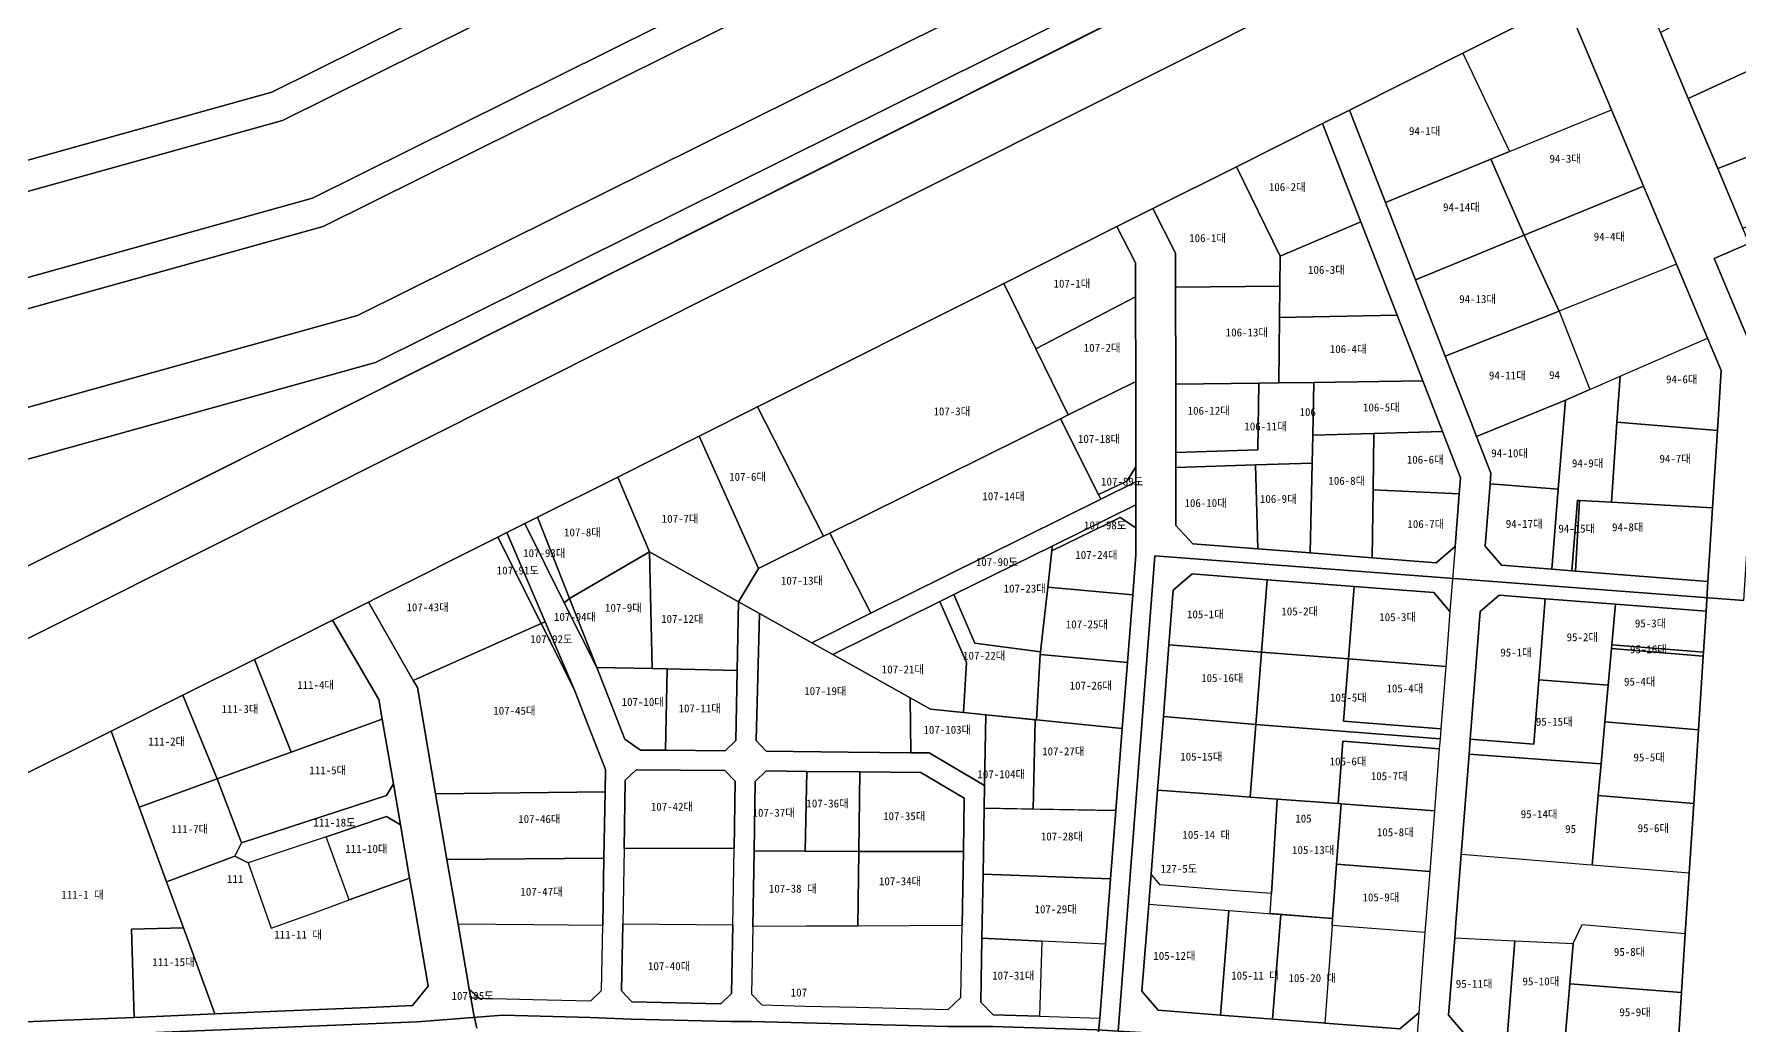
# Model space of a CAD drawing. Header units: metres. Extents: x 198218 to 208474, y 536547 to 547345.
# Drawn here: x 199514.9 to 199855.9, y 544271.5 to 544469.8 of the extents above; entities that cross this region are included whole.
import ezdxf
from ezdxf.enums import TextEntityAlignment as Align

# ---------------------------------------------------------------- set-up
doc = ezdxf.new("R2010")
doc.units = ezdxf.units.M
for name, color, linetype in [('CENTER_RADIUS', 1, 'Continuous'), ('PARCEL_BONBUN', 7, 'Continuous'), ('PARCEL_BUBUN', 8, 'Continuous'), ('PARCEL_LABEL', 3, 'Continuous'), ('ZONING', 5, 'Continuous')]:
    doc.layers.add(name, color=color, linetype=linetype)

msp = doc.modelspace()

# ---------------------------------------------------------------- linework, layer by layer
at = {"layer": 'CENTER_RADIUS'}
msp.add_circle((200224.7, 544673.01), 1000, dxfattribs=at)
at = {"layer": 'PARCEL_BONBUN'}
for points in [[(200291.34, 544739.08), (199502, 544343.08)], [(199502, 544343.08), (200291.34, 544739.08)], [(199259.08, 544508.2), (199470.51, 544426.35), (199564.63, 544452.55), (199706.19, 544522.92)], [(199821.13, 544476.33), (199800.57, 544466.02), (199777.87, 544454.63), (199772.48, 544451.92), (199755.27, 544443.29), (199738.55, 544434.91), (199731.4, 544431.32), (199708.79, 544419.97), (199659.56, 544395.27), (199647.87, 544389.41), (199631.6, 544381.25), (199615.6, 544373.22), (199613.03, 544371.93), (199609.46, 544370.14), (199607.67, 544369.24), (199583.35, 544357.03), (199581.76, 544356.24), (199576.2, 544353.44), (199574.61, 544352.65), (199558.98, 544344.8), (199544.69, 544337.63), (199530.38, 544330.46), (199510.71, 544320.62)], [(199843.48, 544266.57), (199844.23, 544278.2), (199845, 544289.99), (199845.77, 544302.03), (199846.68, 544316), (199847.63, 544330.72), (199848.58, 544345.44), (199848.63, 544346.21), (199849.16, 544354.4), (199849.54, 544360.39), (199850.45, 544375.08), (199851.41, 544390.55), (199852.16, 544402.58), (199849.46, 544409), (199843.24, 544423.78), (199836.68, 544439.37), (199830.24, 544454.67), (199821.13, 544476.33)], [(199840.04, 544470.15), (199845.58, 544456.96), (199851.48, 544442.92), (199856.52, 544430.91)], [(199727.43, 544268.11), (199727.83, 544271.64), (199727.95, 544273.08), (199729.1, 544287.86), (199730.12, 544300.95), (199731.18, 544314.55), (199732.46, 544330.98), (199733.49, 544344.14), (199734.54, 544357.69), (199735.16, 544365.63), (199735.16, 544371.07), (199735.16, 544375.72), (199735.15, 544380.32), (199735.15, 544383.32), (199735.14, 544400.37), (199735.13, 544417.29), (199735.13, 544424.09), (199731.4, 544431.32), (199738.55, 544434.91), (199743.13, 544426.03), (199743.13, 544419.19), (199743.14, 544399.84), (199743.15, 544386.14), (199743.15, 544383.14), (199743.16, 544371.58), (199746.55, 544367.91), (199759.57, 544366.89), (199770.04, 544366.08), (199782.42, 544365.11), (199795.19, 544364.12), (199798.99, 544367.37), (199799.81, 544377.91), (199800.06, 544381.1), (199796.46, 544390.35), (199792.53, 544400.45), (199787.41, 544413.6), (199780.15, 544432.24), (199772.48, 544451.92), (199777.87, 544454.63), (199785.06, 544436.15), (199791.08, 544420.68), (199797.03, 544405.4), (199802.18, 544392.17), (199803.27, 544389.37), (199806.14, 544382), (199805.98, 544379.87), (199805.01, 544367.4), (199808.26, 544363.6), (199818.33, 544362.82), (199822.32, 544362.51), (199823.05, 544362.45), (199849.54, 544360.39), (199849.16, 544354.4), (199831.07, 544355.81), (199816.97, 544356.91), (199807.79, 544357.62), (199803.99, 544354.37), (199802, 544328.85), (199801.77, 544325.86), (199800.21, 544305.79), (199799.14, 544292.11), (199798.91, 544289.12), (199797.7, 544273.68), (199800.95, 544269.88)], [(199603.42, 544271.06), (199602.82, 544273.7), (199602.24, 544277.1), (199601.94, 544278.84), (199599.7, 544291.83), (199597.47, 544304.81), (199595.21, 544317.94), (199592.84, 544331.74), (199591.56, 544339.15), (199590.74, 544340.59), (199581.76, 544356.24), (199583.35, 544357.03), (199607.67, 544369.24), (199609.46, 544370.14), (199613.03, 544371.93), (199615.6, 544373.22), (199631.6, 544381.25), (199647.87, 544389.41), (199659.56, 544395.27), (199708.79, 544419.97), (199731.4, 544431.32), (199735.13, 544424.09), (199735.13, 544417.29), (199735.14, 544400.37), (199735.15, 544383.32), (199735.15, 544380.32), (199735.16, 544375.72), (199735.16, 544371.07), (199735.16, 544365.63), (199734.54, 544357.69), (199733.49, 544344.14), (199732.46, 544330.98), (199732.46, 544330.98), (199731.18, 544314.55), (199730.12, 544300.95), (199729.1, 544287.86), (199727.95, 544273.08), (199727.83, 544271.64), (199727.43, 544268.11)], [(199505.28, 544271.97), (199521.13, 544272.64), (199534.93, 544273.22), (199551.1, 544273.91), (199565.29, 544274.5), (199575.18, 544274.92), (199581.88, 544275.2), (199590.57, 544275.57), (199593.72, 544279.46), (199590.63, 544297.43), (199590.01, 544301.05), (199588.17, 544311.73), (199586.76, 544319.9), (199584.54, 544332.82), (199583.86, 544336.76), (199574.61, 544352.65), (199576.2, 544353.44), (199581.76, 544356.24), (199590.74, 544340.59), (199591.56, 544339.15), (199592.84, 544331.74), (199595.21, 544317.94), (199597.47, 544304.81), (199599.7, 544291.83), (199601.94, 544278.84), (199602.24, 544277.1), (199602.82, 544273.7), (199603.42, 544271.06)]]:
    msp.add_lwpolyline(points, dxfattribs=at)
for points in [[(199270.57, 544540.43), (199269.7, 544562.79), (199268.99, 544573.43), (199274.09, 544583.06), (199284.56, 544593.13), (199291.39, 544599.7), (199294.48, 544611.67), (199519.2, 544671.52), (199517.45, 544676.63), (199530.32, 544681.16), (199625.75, 544714.74), (199630.3, 544712.67), (199634.64, 544701.81), (199703.96, 544528.49), (199706.19, 544522.92), (199564.63, 544452.55), (199470.51, 544426.35), (199259.08, 544508.2), (199263.72, 544512.83), (199263.96, 544513.07), (199270.57, 544540.43)], [(199887.73, 544435.65), (199883.67, 544435.85), (199874.56, 544431.97), (199858.88, 544425.29), (199856.52, 544430.91), (199851.48, 544442.92), (199845.58, 544456.96), (199840.04, 544470.15), (199834.61, 544483.07), (199861.38, 544496.51), (199886.66, 544509.21), (199893.73, 544492.56), (199900.12, 544477.51), (199915.92, 544440.31), (199917.2, 544437.3), (199916.86, 544429.92), (199913.52, 544434.37), (199902.82, 544434.9), (199887.73, 544435.65)], [(199822.32, 544362.51), (199818.33, 544362.82), (199808.26, 544363.6), (199805.01, 544367.4), (199805.98, 544379.87), (199806.14, 544382), (199803.27, 544389.37), (199802.18, 544392.17), (199797.03, 544405.4), (199791.08, 544420.68), (199785.06, 544436.15), (199777.87, 544454.63), (199800.57, 544466.02), (199821.13, 544476.33), (199830.24, 544454.67), (199836.68, 544439.37), (199843.24, 544423.78), (199849.46, 544409), (199852.16, 544402.58), (199851.41, 544390.55), (199850.45, 544375.08), (199849.54, 544360.39), (199823.05, 544362.45), (199822.32, 544362.51)], [(199795.19, 544364.12), (199782.42, 544365.11), (199770.04, 544366.08), (199759.57, 544366.89), (199746.55, 544367.91), (199743.16, 544371.58), (199743.15, 544383.14), (199743.15, 544386.14), (199743.14, 544399.84), (199743.13, 544419.19), (199743.13, 544426.03), (199738.55, 544434.91), (199755.27, 544443.29), (199772.48, 544451.92), (199780.15, 544432.24), (199787.41, 544413.6), (199792.53, 544400.45), (199796.46, 544390.35), (199800.06, 544381.1), (199799.81, 544377.91), (199798.99, 544367.37), (199795.19, 544364.12)], [(199752.1, 544273.69), (199739.63, 544274.66), (199736.38, 544278.46), (199737.74, 544295.86), (199738.21, 544301.84), (199739.52, 544318.64), (199740.67, 544333.35), (199741.79, 544347.68), (199742.64, 544358.65), (199746.44, 544361.9), (199761.45, 544360.73), (199778.8, 544359.38), (199794.72, 544358.14), (199797.97, 544354.34), (199797.12, 544343.37), (199796.14, 544330.93), (199795.99, 544328.94), (199795.83, 544326.94), (199794.86, 544314.53), (199793.92, 544302.37), (199792.96, 544290.16), (199791.71, 544274.15), (199787.92, 544270.9), (199772.92, 544272.07), (199772.34, 544272.11), (199762.5, 544272.88), (199752.1, 544273.69)], [(199797.7, 544273.68), (199798.91, 544289.12), (199799.14, 544292.11), (199800.21, 544305.79), (199801.77, 544325.86), (199802, 544328.85), (199803.99, 544354.37), (199807.79, 544357.62), (199816.97, 544356.91), (199831.07, 544355.81), (199849.16, 544354.4), (199848.63, 544346.21), (199848.58, 544345.44), (199847.63, 544330.72), (199846.68, 544316), (199845.77, 544302.03), (199845, 544289.99), (199844.23, 544278.2), (199843.48, 544266.57), (199820.95, 544268.32), (199809.42, 544269.22), (199800.95, 544269.88), (199797.7, 544273.68)], [(199505.28, 544271.97), (199501.56, 544275.32), (199498.88, 544315.87), (199510.71, 544320.62), (199530.38, 544330.46), (199544.69, 544337.63), (199558.98, 544344.8), (199574.61, 544352.65), (199583.86, 544336.76), (199584.54, 544332.82), (199586.76, 544319.9), (199588.17, 544311.73), (199590.01, 544301.05), (199590.63, 544297.43), (199593.72, 544279.46), (199590.57, 544275.57), (199581.88, 544275.2), (199575.18, 544274.92), (199565.29, 544274.5), (199551.1, 544273.91), (199534.93, 544273.22), (199521.13, 544272.64), (199505.28, 544271.97)]]:
    msp.add_lwpolyline(points, close=True, dxfattribs=at)
at = {"layer": 'PARCEL_BUBUN'}
for points in [[(200206.13, 544746.19), (200266.7, 544776.29), (200291.34, 544739.08), (199502, 544343.08), (199496.17, 544354.7), (199808.93, 544511.61), (199822.57, 544518.45), (200156.35, 544685.91), (200155, 544688.39), (200154.54, 544689.23), (200175.92, 544701.04), (200193.03, 544718.43), (200210.9, 544736.59), (200206.13, 544746.19)], [(199530.32, 544681.16), (199625.75, 544714.74), (199630.3, 544712.67), (199634.64, 544701.81), (199703.96, 544528.49), (199562.47, 544458.18), (199470.82, 544432.66), (199263.72, 544512.83), (199263.96, 544513.07), (199270.57, 544540.43), (199269.7, 544562.79), (199268.99, 544573.43), (199274.09, 544583.06), (199284.56, 544593.13), (199291.39, 544599.7), (199294.48, 544611.67), (199519.2, 544671.52), (199517.45, 544676.63), (199530.32, 544681.16)], [(199793.02, 544566.08), (199797.75, 544549.89), (199570.6, 544436.99), (199469.65, 544408.89), (199293.48, 544477.07), (199276.14, 544480.59), (199258.53, 544482.43), (199240.83, 544482.57), (199232.63, 544481.84), (199259.08, 544508.2), (199470.51, 544426.35), (199564.63, 544452.55), (199706.19, 544522.92), (199793.02, 544566.08)], [(199797.75, 544549.89), (199799.46, 544544.04), (199572.76, 544431.36), (199469.35, 544402.57), (199292.01, 544471.25), (199275.23, 544474.66), (199258.2, 544476.44), (199241.08, 544476.58), (199225.9, 544475.23), (199226.41, 544475.64), (199232.63, 544481.84), (199240.83, 544482.57), (199258.53, 544482.43), (199276.14, 544480.59), (199293.48, 544477.07), (199469.65, 544408.89), (199570.6, 544436.99), (199797.75, 544549.89)], [(199799.46, 544544.04), (199804.87, 544525.51), (199579.6, 544413.55), (199468.34, 544382.56), (199286.77, 544450.59), (199272, 544453.59), (199257.01, 544455.15), (199241.93, 544455.27), (199226.92, 544453.94), (199212.11, 544451.18), (199179.23, 544437.36), (199179.61, 544437.74), (199220.23, 544470.64), (199225.9, 544475.23), (199241.08, 544476.58), (199258.2, 544476.44), (199275.23, 544474.66), (199292.01, 544471.25), (199469.35, 544402.57), (199572.76, 544431.36), (199799.46, 544544.04)], [(199706.19, 544522.92), (199564.63, 544452.55), (199470.51, 544426.35), (199259.08, 544508.2), (199263.72, 544512.83), (199470.82, 544432.66), (199562.47, 544458.18), (199703.96, 544528.49), (199706.19, 544522.92)], [(199804.87, 544525.51), (199807.72, 544515.76), (199583.2, 544404.17), (199467.88, 544372.06), (199284.31, 544440.9), (199270.48, 544443.7), (199256.45, 544445.17), (199242.34, 544445.28), (199228.28, 544444.04), (199214.41, 544441.45), (199162.01, 544419.41), (199179.23, 544437.36), (199212.11, 544451.18), (199226.92, 544453.94), (199241.93, 544455.27), (199257.01, 544455.15), (199272, 544453.59), (199286.77, 544450.59), (199468.34, 544382.56), (199579.6, 544413.55), (199804.87, 544525.51)], [(199867.7, 544481.55), (199872.8, 544469.46), (199845.58, 544456.96), (199840.04, 544470.15), (199866.53, 544484.31), (199867.7, 544481.55)], [(199873.97, 544466.7), (199879.41, 544453.8), (199851.48, 544442.92), (199845.58, 544456.96), (199872.8, 544469.46), (199873.97, 544466.7)], [(199777.87, 544454.63), (199800.57, 544466.02), (199809.86, 544446.31), (199806.16, 544444.79), (199785.06, 544436.15), (199777.87, 544454.63)], [(199830.24, 544454.67), (199836.68, 544439.37), (199812.82, 544429.59), (199806.16, 544444.79), (199809.86, 544446.31), (199830.24, 544454.67)], [(199851.48, 544442.92), (199879.41, 544453.8), (199884.45, 544441.87), (199882.46, 544441.97), (199856.52, 544430.91), (199851.48, 544442.92)], [(199755.27, 544443.29), (199772.48, 544451.92), (199780.15, 544432.24), (199764.05, 544425.41), (199755.27, 544443.29)], [(199738.55, 544434.91), (199755.27, 544443.29), (199764.05, 544425.41), (199763.98, 544419.41), (199743.13, 544419.19), (199743.13, 544426.03), (199738.55, 544434.91)], [(199806.16, 544444.79), (199812.82, 544429.59), (199791.08, 544420.68), (199785.06, 544436.15), (199806.16, 544444.79)], [(199836.68, 544439.37), (199843.24, 544423.78), (199819.77, 544414.44), (199812.82, 544429.59), (199836.68, 544439.37)], [(199780.15, 544432.24), (199787.41, 544413.6), (199763.9, 544413.14), (199763.98, 544419.41), (199764.05, 544425.41), (199780.15, 544432.24)], [(199708.79, 544419.97), (199731.4, 544431.32), (199735.13, 544424.09), (199735.13, 544417.29), (199715.18, 544406.89), (199708.79, 544419.97)], [(199791.08, 544420.68), (199812.82, 544429.59), (199819.77, 544414.44), (199809.17, 544410.23), (199797.03, 544405.4), (199791.08, 544420.68)], [(199715.18, 544406.89), (199721.63, 544393.67), (199720.1, 544392.91), (199674.03, 544370.05), (199672.75, 544369.42), (199659.56, 544395.27), (199708.79, 544419.97), (199715.18, 544406.89)], [(199763.98, 544419.41), (199763.9, 544413.14), (199763.74, 544400.09), (199759.74, 544400.04), (199743.14, 544399.84), (199743.13, 544419.19), (199763.98, 544419.41)], [(199735.13, 544417.29), (199735.14, 544400.37), (199721.63, 544393.67), (199715.18, 544406.89), (199735.13, 544417.29)], [(199787.41, 544413.6), (199792.53, 544400.45), (199770.74, 544400.18), (199763.74, 544400.09), (199763.9, 544413.14), (199787.41, 544413.6)], [(199797.03, 544405.4), (199809.17, 544410.23), (199819.77, 544414.44), (199825.9, 544398.76), (199821.06, 544396.64), (199803.27, 544389.37), (199802.18, 544392.17), (199797.03, 544405.4)], [(199849.46, 544409), (199852.16, 544402.58), (199851.41, 544390.55), (199831.35, 544392.21), (199831.98, 544401.43), (199849.46, 544409)], [(199831.98, 544401.43), (199831.35, 544392.21), (199830.26, 544376.22), (199823.86, 544376.58), (199823.46, 544376.6), (199822.32, 544362.51), (199818.33, 544362.82), (199819.62, 544378.82), (199821.06, 544396.64), (199825.9, 544398.76), (199831.98, 544401.43)], [(199721.63, 544393.67), (199735.14, 544400.37), (199735.15, 544383.32), (199733.35, 544380.45), (199727.72, 544377.73), (199720.1, 544392.91), (199721.63, 544393.67)], [(199743.14, 544399.84), (199759.74, 544400.04), (199759.55, 544386.68), (199743.15, 544386.14), (199743.14, 544399.84)], [(199770.74, 544400.18), (199770.52, 544389.63), (199770.41, 544384.03), (199759.11, 544383.66), (199743.15, 544383.14), (199743.15, 544386.14), (199759.55, 544386.68), (199759.74, 544400.04), (199763.74, 544400.09), (199770.74, 544400.18)], [(199792.53, 544400.45), (199796.46, 544390.35), (199782.72, 544389.97), (199770.52, 544389.63), (199770.74, 544400.18), (199792.53, 544400.45)], [(199647.87, 544389.41), (199659.56, 544395.27), (199672.75, 544369.42), (199659.76, 544362.98), (199647.87, 544389.41)], [(199803.27, 544389.37), (199821.06, 544396.64), (199819.62, 544378.82), (199805.98, 544379.87), (199806.14, 544382), (199803.27, 544389.37)], [(199720.1, 544392.91), (199727.72, 544377.73), (199728.16, 544376.84), (199682.21, 544354), (199674.03, 544370.05), (199720.1, 544392.91)], [(199851.41, 544390.55), (199850.45, 544375.08), (199830.26, 544376.22), (199831.35, 544392.21), (199851.41, 544390.55)], [(199631.6, 544381.25), (199647.87, 544389.41), (199659.76, 544362.98), (199655.73, 544356.32), (199637.93, 544366.27), (199631.6, 544381.25)], [(199782.72, 544389.97), (199782.59, 544378.7), (199782.42, 544365.11), (199770.04, 544366.08), (199770.41, 544384.03), (199770.52, 544389.63), (199782.72, 544389.97)], [(199796.46, 544390.35), (199800.06, 544381.1), (199799.81, 544377.91), (199782.59, 544378.7), (199782.72, 544389.97), (199796.46, 544390.35)], [(199615.6, 544373.22), (199631.6, 544381.25), (199637.93, 544366.27), (199621.99, 544356.94), (199615.6, 544373.22)], [(199735.15, 544383.32), (199735.15, 544380.32), (199728.16, 544376.84), (199727.72, 544377.73), (199733.35, 544380.45), (199735.15, 544383.32)], [(199743.15, 544383.14), (199759.11, 544383.66), (199759.57, 544366.89), (199746.55, 544367.91), (199743.16, 544371.58), (199743.15, 544383.14)], [(199759.11, 544383.66), (199770.41, 544384.03), (199770.04, 544366.08), (199759.57, 544366.89), (199759.11, 544383.66)], [(199735.15, 544380.32), (199735.16, 544375.72), (199718.46, 544367.46), (199698.81, 544357.75), (199695.98, 544356.35), (199674.59, 544345.77), (199670.39, 544348.12), (199682.21, 544354), (199728.16, 544376.84), (199735.15, 544380.32)], [(199799.81, 544377.91), (199798.99, 544367.37), (199795.19, 544364.12), (199782.42, 544365.11), (199782.59, 544378.7), (199799.81, 544377.91)], [(199819.62, 544378.82), (199818.33, 544362.82), (199808.26, 544363.6), (199805.01, 544367.4), (199805.98, 544379.87), (199819.62, 544378.82)], [(199735.16, 544375.72), (199735.16, 544371.07), (199732.01, 544373.18), (199718.35, 544366.48), (199718.46, 544367.46), (199735.16, 544375.72)], [(199823.86, 544376.58), (199823.05, 544362.45), (199822.32, 544362.51), (199823.46, 544376.6), (199823.86, 544376.58)], [(199823.86, 544376.58), (199830.26, 544376.22), (199850.45, 544375.08), (199849.54, 544360.39), (199823.05, 544362.45), (199823.86, 544376.58)], [(199613.03, 544371.93), (199615.6, 544373.22), (199621.99, 544356.94), (199620.93, 544356.12), (199613.03, 544371.93)], [(199718.35, 544366.48), (199732.01, 544373.18), (199735.16, 544371.07), (199735.16, 544365.63), (199734.54, 544357.69), (199717.55, 544359.21), (199718.35, 544366.48)], [(199581.76, 544356.24), (199583.35, 544357.03), (199607.67, 544369.24), (199616.32, 544351.94), (199590.74, 544340.59), (199581.76, 544356.24)], [(199607.67, 544369.24), (199609.46, 544370.14), (199617.1, 544352.3), (199616.32, 544351.94), (199607.67, 544369.24)], [(199672.75, 544369.42), (199674.03, 544370.05), (199682.21, 544354), (199670.39, 544348.12), (199659.93, 544353.97), (199655.73, 544356.32), (199659.76, 544362.98), (199672.75, 544369.42)], [(199718.46, 544367.46), (199718.35, 544366.48), (199717.55, 544359.21), (199716.11, 544346.29), (199703.01, 544348.04), (199698.81, 544357.75), (199718.46, 544367.46)], [(199637.93, 544366.27), (199638.49, 544342.94), (199627.4, 544343.17), (199621.99, 544356.94), (199637.93, 544366.27)], [(199637.93, 544366.27), (199655.73, 544356.32), (199655.48, 544342.59), (199641.49, 544342.88), (199638.49, 544342.94), (199637.93, 544366.27)], [(199741.79, 544347.68), (199742.64, 544358.65), (199746.44, 544361.9), (199761.45, 544360.73), (199760.32, 544346.24), (199741.79, 544347.68)], [(199761.45, 544360.73), (199778.8, 544359.38), (199777.67, 544344.88), (199760.32, 544346.24), (199761.45, 544360.73)], [(199621.99, 544356.94), (199627.4, 544343.17), (199620.93, 544356.12), (199621.99, 544356.94)], [(199695.98, 544356.35), (199698.81, 544357.75), (199703.01, 544348.04), (199716.11, 544346.29), (199716.08, 544345.79), (199715.33, 544332.7), (199705.19, 544333.72), (199700.75, 544334.17), (199701.34, 544344.14), (199695.98, 544356.35)], [(199734.54, 544357.69), (199733.49, 544344.14), (199716.08, 544345.79), (199716.11, 544346.29), (199717.55, 544359.21), (199734.54, 544357.69)], [(199778.8, 544359.38), (199794.72, 544358.14), (199797.97, 544354.34), (199797.12, 544343.37), (199777.67, 544344.88), (199778.8, 544359.38)], [(199816.97, 544356.91), (199815.71, 544340.7), (199814.71, 544327.86), (199802, 544328.85), (199803.99, 544354.37), (199807.79, 544357.62), (199816.97, 544356.91)], [(199816.97, 544356.91), (199831.07, 544355.81), (199830.34, 544347.73), (199830.27, 544346.97), (199829.61, 544339.62), (199815.71, 544340.7), (199816.97, 544356.91)], [(199670.39, 544348.12), (199674.59, 544345.77), (199677.45, 544344.17), (199690.04, 544337.12), (199690.19, 544326.13), (199677.69, 544326.25), (199661.31, 544326.41), (199659.25, 544328.56), (199659.93, 544353.97), (199670.39, 544348.12)], [(199674.59, 544345.77), (199695.98, 544356.35), (199701.34, 544344.14), (199700.75, 544334.17), (199694.13, 544334.84), (199690.04, 544337.12), (199677.45, 544344.17), (199674.59, 544345.77)], [(199831.07, 544355.81), (199849.16, 544354.4), (199848.63, 544346.21), (199830.34, 544347.73), (199831.07, 544355.81)], [(199558.98, 544344.8), (199574.61, 544352.65), (199583.86, 544336.76), (199584.54, 544332.82), (199566.33, 544326.23), (199558.98, 544344.8)], [(199616.32, 544351.94), (199622.87, 544338.83), (199625.51, 544332.11), (199629.16, 544322.8), (199629.08, 544318.31), (199595.21, 544317.94), (199592.84, 544331.74), (199591.56, 544339.15), (199590.74, 544340.59), (199616.32, 544351.94)], [(199617.1, 544352.3), (199622.87, 544338.83), (199616.32, 544351.94), (199617.1, 544352.3)], [(199760.32, 544346.24), (199759.19, 544331.78), (199740.67, 544333.35), (199741.79, 544347.68), (199760.32, 544346.24)], [(199830.27, 544346.97), (199848.58, 544345.44), (199847.63, 544330.72), (199828.95, 544332.32), (199829.61, 544339.62), (199830.27, 544346.97)], [(199830.34, 544347.73), (199848.63, 544346.21), (199848.58, 544345.44), (199830.27, 544346.97), (199830.34, 544347.73)], [(199558.98, 544344.8), (199566.33, 544326.23), (199551.57, 544320.88), (199544.69, 544337.63), (199558.98, 544344.8)], [(199733.49, 544344.14), (199732.46, 544330.98), (199715.33, 544332.7), (199716.08, 544345.79), (199733.49, 544344.14)], [(199777.67, 544344.88), (199776.7, 544332.45), (199796.14, 544330.93), (199795.99, 544328.94), (199759.19, 544331.78), (199760.32, 544346.24), (199777.67, 544344.88)], [(199797.12, 544343.37), (199796.14, 544330.93), (199776.7, 544332.45), (199777.67, 544344.88), (199797.12, 544343.37)], [(199638.49, 544342.94), (199641.49, 544342.88), (199641.19, 544326.61), (199636.19, 544326.66), (199633.03, 544328.83), (199627.4, 544343.17), (199638.49, 544342.94)], [(199641.49, 544342.88), (199655.48, 544342.59), (199655.23, 544328.59), (199653.07, 544326.49), (199641.19, 544326.61), (199641.49, 544342.88)], [(199829.61, 544339.62), (199828.95, 544332.32), (199828.19, 544323.89), (199801.77, 544325.86), (199802, 544328.85), (199814.71, 544327.86), (199815.71, 544340.7), (199829.61, 544339.62)], [(199544.69, 544337.63), (199551.57, 544320.88), (199535.96, 544315.23), (199530.38, 544330.46), (199544.69, 544337.63)], [(199700.75, 544334.17), (199705.19, 544333.72), (199704.95, 544319.57), (199693.88, 544326.1), (199690.19, 544326.13), (199690.04, 544337.12), (199694.13, 544334.84), (199700.75, 544334.17)], [(199704.87, 544315.07), (199704.95, 544319.57), (199705.19, 544333.72), (199715.05, 544332.73), (199714.68, 544314.87), (199704.87, 544315.07)], [(199740.67, 544333.35), (199759.19, 544331.78), (199758.06, 544317.26), (199751.49, 544317.75), (199739.52, 544318.64), (199740.67, 544333.35)], [(199535.96, 544315.23), (199541.43, 544300.31), (199544.8, 544291.1), (199534.42, 544290.85), (199534.93, 544273.22), (199521.13, 544272.64), (199505.28, 544271.97), (199501.56, 544275.32), (199498.88, 544315.87), (199510.71, 544320.62), (199530.38, 544330.46), (199535.96, 544315.23)], [(199584.54, 544332.82), (199586.76, 544319.9), (199585.38, 544317.6), (199556.38, 544308.13), (199551.57, 544320.88), (199566.33, 544326.23), (199584.54, 544332.82)], [(199715.33, 544332.7), (199732.46, 544330.98), (199731.18, 544314.55), (199714.68, 544314.87), (199715.05, 544332.73), (199715.33, 544332.7)], [(199795.99, 544328.94), (199795.83, 544326.94), (199776.58, 544328.44), (199775.61, 544315.96), (199763.45, 544316.86), (199758.06, 544317.26), (199759.19, 544331.78), (199795.99, 544328.94)], [(199847.63, 544330.72), (199846.68, 544316), (199827.62, 544317.58), (199828.19, 544323.89), (199828.95, 544332.32), (199847.63, 544330.72)], [(199795.83, 544326.94), (199794.86, 544314.53), (199776.21, 544315.92), (199775.61, 544315.96), (199776.58, 544328.44), (199795.83, 544326.94)], [(199801.77, 544325.86), (199828.19, 544323.89), (199827.62, 544317.58), (199826.36, 544303.63), (199825.36, 544303.71), (199815, 544304.57), (199800.21, 544305.79), (199801.77, 544325.86)], [(199535.96, 544315.23), (199551.57, 544320.88), (199556.38, 544308.13), (199555.05, 544305.44), (199541.43, 544300.31), (199535.96, 544315.23)], [(199586.76, 544319.9), (199588.17, 544311.73), (199585.41, 544313.38), (199573.33, 544309.33), (199557.73, 544304.1), (199555.05, 544305.44), (199556.38, 544308.13), (199585.38, 544317.6), (199586.76, 544319.9)], [(199632.88, 544307.01), (199632.61, 544291.91), (199632.36, 544278.5), (199634.44, 544276.33), (199652.2, 544275.9), (199654.35, 544277.97), (199654.6, 544291.71), (199654.87, 544307.01), (199655.11, 544320.43), (199653.03, 544322.57), (199635.28, 544322.74), (199633.12, 544320.64), (199632.88, 544307.01)], [(199632.88, 544307.01), (199633.12, 544320.64), (199635.28, 544322.74), (199653.03, 544322.57), (199655.11, 544320.43), (199654.87, 544307.01), (199632.88, 544307.01)], [(199669.44, 544322.41), (199661.27, 544322.49), (199659.11, 544320.39), (199658.87, 544306.54), (199658.6, 544291.42), (199658.35, 544277.87), (199660.43, 544275.7), (199669.08, 544275.49), (199679.35, 544275.25), (199697.68, 544274.81), (199700.19, 544277.22), (199700.44, 544291.57), (199700.7, 544306.37), (199700.88, 544317.06), (199692.18, 544322.19), (199679.98, 544322.31), (199669.44, 544322.41)], [(199658.87, 544306.54), (199659.11, 544320.39), (199661.27, 544322.49), (199669.44, 544322.41), (199669.09, 544306.46), (199658.87, 544306.54)], [(199669.44, 544322.41), (199679.98, 544322.31), (199679.77, 544306.38), (199669.09, 544306.46), (199669.44, 544322.41)], [(199679.77, 544306.38), (199679.98, 544322.31), (199692.18, 544322.19), (199700.88, 544317.06), (199700.7, 544306.37), (199679.77, 544306.38)], [(199629.08, 544318.31), (199628.84, 544305.08), (199597.47, 544304.81), (199595.21, 544317.94), (199629.08, 544318.31)], [(199739.52, 544318.64), (199751.49, 544317.75), (199758.06, 544317.26), (199763.45, 544316.86), (199762.29, 544297.97), (199750.7, 544298.86), (199740.04, 544299.69), (199738.21, 544301.84), (199739.52, 544318.64)], [(199775.61, 544315.96), (199776.21, 544315.92), (199775.3, 544303.82), (199774.5, 544293), (199762.04, 544293.97), (199762.29, 544297.97), (199763.45, 544316.86), (199775.61, 544315.96)], [(199846.68, 544316), (199845.77, 544302.03), (199826.36, 544303.63), (199827.62, 544317.58), (199846.68, 544316)], [(199573.33, 544309.33), (199585.41, 544313.38), (199588.17, 544311.73), (199590.01, 544301.05), (199577.95, 544296.69), (199573.33, 544309.33)], [(199731.18, 544314.55), (199730.12, 544300.95), (199704.64, 544301.82), (199704.87, 544315.07), (199731.18, 544314.55)], [(199794.86, 544314.53), (199793.92, 544302.37), (199775.3, 544303.82), (199776.21, 544315.92), (199794.86, 544314.53)], [(199658.59, 544291.42), (199658.87, 544306.54), (199658.96, 544306.54), (199669.09, 544306.46), (199679.77, 544306.38), (199679.57, 544291.48), (199669.3, 544291.45), (199658.59, 544291.42)], [(199679.77, 544306.38), (199700.7, 544306.37), (199700.44, 544291.57), (199679.57, 544291.48), (199679.77, 544306.38)], [(199555.05, 544305.44), (199557.73, 544304.1), (199562.34, 544291.05), (199571.65, 544294.41), (199577.95, 544296.69), (199590.01, 544301.05), (199590.63, 544297.43), (199593.72, 544279.46), (199590.57, 544275.57), (199581.88, 544275.2), (199575.18, 544274.92), (199565.29, 544274.5), (199551.1, 544273.91), (199546.88, 544285.45), (199544.8, 544291.1), (199541.43, 544300.31), (199555.05, 544305.44)], [(199628.84, 544305.08), (199628.6, 544291.59), (199614.79, 544291.7), (199599.7, 544291.83), (199597.47, 544304.81), (199628.84, 544305.08)], [(199793.92, 544302.37), (199792.96, 544290.16), (199774.39, 544291.61), (199774.5, 544293), (199775.3, 544303.82), (199793.92, 544302.37)], [(199730.12, 544300.95), (199729.1, 544287.86), (199716.41, 544288.48), (199704.42, 544289.07), (199704.64, 544301.82), (199730.12, 544300.95)], [(199737.74, 544295.86), (199753.74, 544294.61), (199752.1, 544273.69), (199739.63, 544274.66), (199736.38, 544278.46), (199737.74, 544295.86)], [(199762.5, 544272.88), (199752.1, 544273.69), (199753.74, 544294.61), (199764.13, 544293.8), (199762.5, 544272.88)], [(199772.34, 544272.11), (199762.5, 544272.88), (199764.13, 544293.8), (199774.5, 544293), (199774.39, 544291.61), (199772.92, 544272.07), (199772.34, 544272.11)], [(199544.8, 544291.1), (199546.88, 544285.45), (199551.1, 544273.91), (199534.93, 544273.22), (199534.42, 544290.85), (199544.8, 544291.1)], [(199632.61, 544291.91), (199654.6, 544291.71), (199654.35, 544277.97), (199652.2, 544275.9), (199634.44, 544276.33), (199632.36, 544278.5), (199632.61, 544291.91)], [(199716.41, 544288.48), (199715.92, 544273.44), (199706.63, 544273.72), (199704.2, 544276.26), (199704.42, 544289.07), (199716.41, 544288.48)], [(199798.91, 544289.12), (199810.93, 544288.53), (199809.42, 544269.22), (199800.95, 544269.88), (199797.7, 544273.68), (199798.91, 544289.12)], [(199845, 544289.99), (199844.23, 544278.2), (199821.92, 544279.93), (199822.59, 544287.96), (199824.41, 544291.79), (199845, 544289.99)], [(199810.93, 544288.53), (199822.59, 544287.96), (199821.92, 544279.93), (199820.95, 544268.32), (199809.42, 544269.22), (199810.93, 544288.53)], [(199602.24, 544277.1), (199601.94, 544278.84), (199604, 544277.05), (199602.24, 544277.1)], [(199844.23, 544278.2), (199843.48, 544266.57), (199820.95, 544268.32), (199821.92, 544279.93), (199844.23, 544278.2)]]:
    msp.add_lwpolyline(points, close=True, dxfattribs=at)
for points in [[(199502, 544343.08), (200291.34, 544739.08)], [(199467.88, 544372.06), (199583.2, 544404.17), (199807.72, 544515.76)], [(199808.93, 544511.61), (199496.17, 544354.7)], [(199821.13, 544476.33), (199800.57, 544466.02), (199777.87, 544454.63), (199772.48, 544451.92), (199755.27, 544443.29), (199738.55, 544434.91), (199731.4, 544431.32), (199708.79, 544419.97), (199659.56, 544395.27), (199647.87, 544389.41), (199631.6, 544381.25), (199615.6, 544373.22), (199613.03, 544371.93), (199609.46, 544370.14), (199607.67, 544369.24), (199583.35, 544357.03), (199581.76, 544356.24), (199576.2, 544353.44), (199574.61, 544352.65), (199558.98, 544344.8), (199544.69, 544337.63), (199530.38, 544330.46), (199510.71, 544320.62)], [(199727.43, 544268.11), (199727.83, 544271.64), (199727.95, 544273.08), (199729.1, 544287.86), (199730.12, 544300.95), (199731.18, 544314.55), (199732.46, 544330.98), (199733.49, 544344.14), (199734.54, 544357.69), (199735.16, 544365.63), (199735.16, 544371.07), (199735.16, 544375.72), (199735.15, 544380.32), (199735.15, 544383.32), (199735.14, 544400.37), (199735.13, 544417.29), (199735.13, 544424.09), (199731.4, 544431.32), (199731.4, 544431.32), (199738.55, 544434.91), (199743.13, 544426.03), (199743.13, 544419.19), (199743.14, 544399.84), (199743.15, 544386.14), (199743.15, 544383.14), (199743.16, 544371.58), (199746.55, 544367.91), (199759.57, 544366.89), (199770.04, 544366.08), (199782.42, 544365.11), (199795.19, 544364.12), (199798.99, 544367.37), (199797.97, 544354.34), (199794.72, 544358.14), (199778.8, 544359.38), (199761.45, 544360.73), (199746.44, 544361.9), (199742.64, 544358.65), (199741.79, 544347.68), (199740.67, 544333.35), (199739.52, 544318.64), (199738.21, 544301.84), (199737.74, 544295.86), (199736.38, 544278.46), (199739.63, 544274.66), (199752.1, 544273.69), (199772.34, 544272.11), (199772.92, 544272.07), (199787.92, 544270.9), (199791.71, 544274.15), (199790.54, 544259.12)], [(199603.42, 544271.06), (199602.82, 544273.7), (199602.24, 544277.1), (199604, 544277.05), (199614.67, 544276.8), (199626.2, 544276.52), (199628.36, 544278.59), (199628.6, 544291.59), (199628.84, 544305.08), (199629.08, 544318.31), (199629.16, 544322.8), (199625.51, 544332.11), (199622.87, 544338.83), (199617.1, 544352.3), (199609.46, 544370.14), (199609.46, 544370.14), (199613.03, 544371.93), (199620.93, 544356.12), (199627.4, 544343.17), (199633.03, 544328.83), (199636.19, 544326.66), (199641.19, 544326.61), (199653.07, 544326.49), (199655.23, 544328.59), (199655.48, 544342.59), (199655.73, 544356.32), (199659.93, 544353.97), (199659.25, 544328.56), (199661.31, 544326.41), (199677.69, 544326.25), (199690.19, 544326.13), (199693.88, 544326.1), (199704.95, 544319.57), (199704.87, 544315.07), (199704.64, 544301.82), (199704.42, 544289.07), (199704.2, 544276.26), (199706.63, 544273.72), (199715.92, 544273.44), (199727.95, 544273.08), (199727.83, 544271.64), (199727.43, 544268.11)], [(199505.28, 544271.97), (199521.13, 544272.64), (199534.93, 544273.22), (199551.1, 544273.91), (199565.29, 544274.5), (199575.18, 544274.92), (199581.88, 544275.2), (199590.57, 544275.57), (199593.72, 544279.46), (199590.63, 544297.43), (199590.01, 544301.05), (199588.17, 544311.73), (199586.76, 544319.9), (199584.54, 544332.82), (199583.86, 544336.76), (199574.61, 544352.65), (199574.61, 544352.65), (199576.2, 544353.44), (199581.76, 544356.24), (199590.74, 544340.59), (199591.56, 544339.15), (199592.84, 544331.74), (199595.21, 544317.94), (199597.47, 544304.81), (199599.7, 544291.83), (199601.94, 544278.84), (199602.24, 544277.1), (199602.82, 544273.7), (199603.42, 544271.06)]]:
    msp.add_lwpolyline(points, dxfattribs=at)
at = {"layer": 'ZONING'}
for points in [[(199731.47, 544472.75), (199496.17, 544354.7)], [(199496.17, 544354.7), (199731.47, 544472.75)], [(199882.94, 544438.89), (199850.77, 544424.94), (199859.68, 544403.69)], [(199856.7, 544356.55), (199738.98, 544365.52), (199731.63, 544270.46), (199727.35, 544270.71), (199706.57, 544271.4), (199697.58, 544271.4), (199658.32, 544272.4), (199654.17, 544272.4), (199634.29, 544272.83), (199626.12, 544273.21), (199608.64, 544273.65), (199591.51, 544272.3), (199498.39, 544268.56)], [(199498.39, 544268.56), (199591.51, 544272.3), (199608.64, 544273.65), (199626.12, 544273.21), (199634.29, 544272.83), (199654.17, 544272.4), (199658.32, 544272.4), (199697.58, 544271.4), (199706.57, 544271.4), (199727.35, 544270.71), (199731.63, 544270.46), (199793.83, 544266.89), (199794.82, 544266.83), (199858.26, 544261.76)]]:
    msp.add_lwpolyline(points, dxfattribs=at)
msp.add_lwpolyline([(199731.63, 544270.46), (199738.98, 544365.52), (199856.7, 544356.55), (199859.68, 544403.69), (199850.77, 544424.94), (199882.94, 544438.89), (199913.6, 544437.49), (199920.15, 544436.8), (199923.12, 544436.49), (199947.98, 544435.48), (199969.34, 544431.91), (199962.88, 544348.82), (200016.39, 544344.45), (200014.76, 544320.27), (200013.3, 544298.45), (200048.28, 544295.73), (200050.79, 544259.45), (200050.32, 544253.93), (200049.44, 544246.5), (200043.81, 544246.95), (199963.14, 544253.39), (199794.82, 544266.83), (199793.83, 544266.89), (199731.63, 544270.46)], close=True, dxfattribs=at)

# ---------------------------------------------------------------- texts
at = {"layer": 'PARCEL_LABEL'}
for s, p in [('94-1대', (199792.9, 544450.42)), ('94-3대', (199821, 544444.9)), ('106-2대', (199765.44, 544439.23)), ('94-14대', (199800.26, 544435.2)), ('106-1대', (199749.52, 544429.02)), ('94-4대', (199829.84, 544429.31)), ('106-3대', (199773.27, 544422.67)), ('107-1대', (199722.4, 544419.92)), ('94-13대', (199803.49, 544416.84)), ('107-2대', (199728.44, 544407.1)), ('106-13대', (199757.37, 544410.16)), ('106-4대', (199777.62, 544406.84)), ('94-11대', (199809.43, 544401.55)), ('94', (199818.87, 544401.64)), ('94-6대', (199844.3, 544400.79)), ('107-3대', (199698.4, 544394.38)), ('106-12대', (199749.75, 544394.51)), ('106', (199769.53, 544394.24)), ('106-5대', (199784.25, 544395.17)), ('106-11대', (199761.09, 544391.37)), ('107-18대', (199727.82, 544388.87)), ('106-6대', (199793.02, 544384.73)), ('94-10대', (199809.89, 544386.01)), ('94-9대', (199825.47, 544384)), ('94-7대', (199842.98, 544384.92)), ('107-6대', (199657.56, 544381.3)), ('107-89도', (199732.45, 544380.33)), ('106-8대', (199777.35, 544380.5)), ('107-14대', (199708.72, 544377.41)), ('106-9대', (199763.65, 544376.86)), ('106-10대', (199749.12, 544376.05)), ('107-8대', (199624.55, 544370.18)), ('107-7대', (199644.08, 544372.91)), ('107-98도', (199729.05, 544371.6)), ('106-7대', (199793.14, 544371.85)), ('94-17대', (199812.8, 544371.89)), ('94-15대', (199823.31, 544370.94)), ('94-8대', (199833.5, 544371.21)), ('107-93대', (199616.92, 544366.03)), ('107-90도', (199707.41, 544364.26)), ('107-24대', (199727.3, 544365.68)), ('107-91도', (199611.65, 544362.57)), ('107-13대', (199668.45, 544360.53)), ('107-23대', (199712.97, 544358.96)), ('107-43대', (199593.6, 544355.21)), ('107-94대', (199623.08, 544353.29)), ('107-9대', (199632.75, 544355.11)), ('107-12대', (199644.51, 544352.88)), ('105-1대', (199749.07, 544353.81)), ('105-2대', (199767.94, 544354.39)), ('105-3대', (199787.51, 544353.25)), ('107-25대', (199725.39, 544351.8)), ('95-2대', (199824.42, 544349.23)), ('95-3대', (199838.06, 544351.99)), ('107-92도', (199618.35, 544348.84)), ('95-1대', (199811.16, 544346.17)), ('95-16대', (199837.63, 544346.82)), ('107-21대', (199688.61, 544342.79)), ('107-22대', (199704.86, 544345.53)), ('111-4대', (199571.22, 544339.68)), ('107-26대', (199726.17, 544339.55)), ('105-16대', (199752.46, 544341.06)), ('105-4대', (199788.95, 544339)), ('95-4대', (199835.89, 544340.34)), ('107-10대', (199636.61, 544336.29)), ('107-19대', (199673.12, 544338.46)), ('105-5대', (199777.67, 544337.16)), ('111-3대', (199556.11, 544334.87)), ('107-45대', (199610.96, 544334.53)), ('107-11대', (199647.99, 544335)), ('95-15대', (199818.82, 544332.34)), ('107-103대', (199697.49, 544330.73)), ('111-2대', (199541.46, 544328.37)), ('107-27대', (199720.67, 544326.42)), ('105-15대', (199748.27, 544325.35)), ('95-5대', (199837.78, 544325.2)), ('111-5대', (199573.65, 544322.62)), ('107-104대', (199708.27, 544321.84)), ('105-6대', (199777.59, 544324.39)), ('105-7대', (199785.82, 544321.45)), ('107-42대', (199642.45, 544315.34)), ('107-36대', (199673.55, 544315.99)), ('111-18도', (199575, 544312.16)), ('107-46대', (199615.94, 544312.89)), ('107-37대', (199662.78, 544314.14)), ('107-35대', (199688.88, 544313.45)), ('105', (199768.68, 544312.98)), ('95-14대', (199815.79, 544313.86)), ('111-7대', (199546.06, 544310.87)), ('107-28대', (199720.4, 544309.39)), ('105-14 대', (199749.25, 544309.72)), ('105-8대', (199787.03, 544310.23)), ('95', (199822.08, 544310.9)), ('95-6대', (199838.62, 544311.05)), ('111-10대', (199581.37, 544306.91)), ('105-13대', (199770.63, 544306.68)), ('127-5도', (199743.78, 544302.93)), ('111', (199555.14, 544300.89)), ('107-47대', (199616.38, 544298.35)), ('107-38 대', (199666.59, 544298.96)), ('107-34대', (199688.05, 544300.43)), ('111-1 대', (199524.62, 544297.74)), ('107-29대', (199719.14, 544294.85)), ('105-9대', (199784.16, 544297.22)), ('111-11 대', (199567.72, 544289.76)), ('105-12대', (199742.89, 544285.52)), ('95-8대', (199833.86, 544286.31)), ('111-15대', (199542.82, 544284.27)), ('107-40대', (199641.88, 544283.46)), ('107-31대', (199710.67, 544281.57)), ('105-11 대', (199759, 544281.57)), ('105-20 대', (199770.45, 544281.08)), ('107', (199667.83, 544278.19)), ('95-11대', (199802.8, 544279.93)), ('95-10대', (199816.13, 544280.42)), ('107-95도', (199602.61, 544277.52)), ('95-9대', (199834.97, 544274.25))]:
    msp.add_text(s, height=1.6, dxfattribs=at).set_placement(p, align=Align.MIDDLE_CENTER)

doc.saveas('drawing.dxf')
